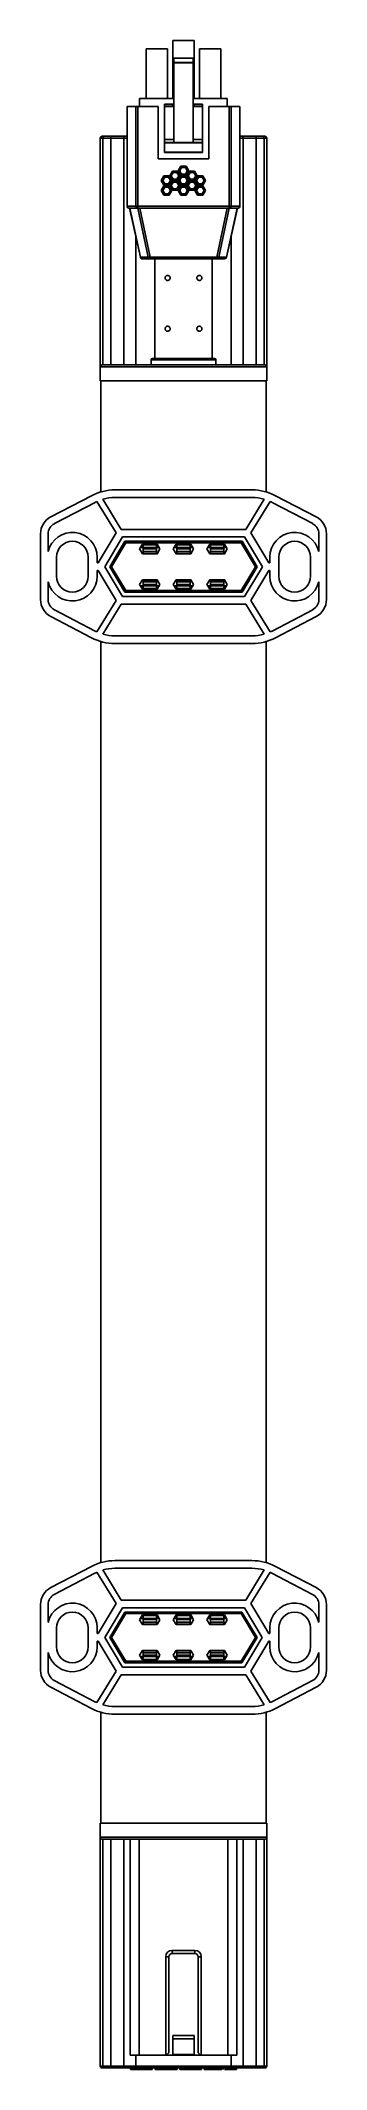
# Paper-space layout '_Bottom' of a CAD drawing. Header units: millimetres. Extents: x -23 to 23, y -152 to 167.
import ezdxf

# ---------------------------------------------------------------- set-up
doc = ezdxf.new("R2010")
doc.units = ezdxf.units.MM

psp = doc.layouts.new('_Bottom')

# ---------------------------------------------------------------- linework, layer by layer
at = {"color": 7, "linetype": 'Continuous', "lineweight": 25}
for p, q in [((-1.7, 167.05), (1.7, 167.05)), ((-1.7, 157.95), (-1.7, 167.05)), ((1.7, 167.05), (1.7, 157.95)), ((-5.9, 157.95), (-5.9, 165.75)), ((-5.9, 165.75), (-2.5, 165.75)), ((-2.5, 165.75), (-2.5, 157.95)), ((-1.5, 164.3), (-1.5, 151)), ((1.5, 164.3), (-1.5, 164.3)), ((-1.5, 163.6), (1.5, 163.6)), ((-1.5, 163.55), (1.5, 163.55)), ((1.5, 164.3), (1.5, 151)), ((2.5, 165.75), (2.5, 157.95)), ((2.5, 165.75), (5.9, 165.75)), ((5.9, 165.75), (5.9, 157.95)), ((-4, 156.7), (-8.89, 156.7)), ((-8.89, 156.7), (-8.89, 141)), ((-8.88, 141), (-8.88, 156.7)), ((-7.49, 156.7), (-7.49, 141)), ((-7.2, 140.7), (-7.2, 156.7)), ((-6.9, 157.95), (-1.5, 157.95)), ((-6.9, 157.95), (-6.9, 156.7)), ((-4, 148.45), (-4, 156.7)), ((-3, 157.05), (-3, 149.45)), ((-1.7, 157.05), (-3, 157.05)), ((-1.5, 156.75), (-3, 156.75)), ((-1.5, 156.7), (-3, 156.7)), ((-1.7, 157.05), (-1.7, 156.75)), ((1.5, 157.95), (6.9, 157.95)), ((3, 156.75), (1.5, 156.75)), ((3, 156.7), (1.5, 156.7)), ((3, 157.05), (1.7, 157.05)), ((1.7, 156.75), (1.7, 157.05)), ((3, 157.05), (3, 149.45)), ((4, 156.7), (4, 148.45)), ((7.2, 156.7), (4, 156.7)), ((6.9, 156.7), (6.9, 157.95)), ((7.2, 156.7), (7.2, 140.7)), ((7.49, 141), (7.49, 156.7)), ((7.49, 156.7), (8.88, 156.7)), ((8.88, 156.7), (8.88, 141)), ((8.89, 141), (8.89, 156.7)), ((-13.1, 113.5), (-13.1, 151.7)), ((-8.89, 151.7), (-13.1, 151.7)), ((-8.89, 152), (-12.8, 152)), ((-12.69, 151.7), (-12.69, 116)), ((-11.46, 151.7), (-11.46, 116)), ((-9.37, 151.7), (-9.37, 116)), ((-1.5, 151.5), (-3, 151.5)), ((-3, 151), (3, 151)), ((-3, 150.95), (3, 150.95)), ((3, 151.5), (1.5, 151.5)), ((12.8, 152), (8.89, 152)), ((13.1, 151.7), (8.89, 151.7)), ((9.37, 151.7), (9.37, 116)), ((11.46, 116), (11.46, 151.7)), ((12.69, 151.7), (12.69, 116)), ((13.1, 151.7), (13.1, 113.5)), ((-4, 148.45), (4, 148.45)), ((-3, 149.5), (3, 149.5)), ((-3, 149.45), (3, 149.45)), ((-0.84, 146.55), (-0.42, 147.28)), ((-0.3, 147.07), (-0.6, 146.55)), ((-0.42, 147.28), (-0.3, 147.07)), ((-0.42, 147.28), (0.42, 147.28)), ((0.3, 147.07), (-0.3, 147.07)), ((0.42, 147.28), (0.3, 147.07)), ((0.6, 146.55), (0.3, 147.07)), ((0.42, 147.28), (0.84, 146.55)), ((-3.49, 145.01), (-3.07, 145.74)), ((-3.07, 144.28), (-3.49, 145.01)), ((-3.49, 145.01), (-3.25, 145.01)), ((-3.49, 143.47), (-3.07, 144.2)), ((-2.95, 145.53), (-3.25, 145.01)), ((-3.25, 145.01), (-2.95, 144.49)), ((-2.95, 143.99), (-3.25, 143.47)), ((-3.07, 145.74), (-2.95, 145.53)), ((-3.07, 145.74), (-2.23, 145.74)), ((-3.07, 144.28), (-2.95, 144.49)), ((-2.23, 144.28), (-3.07, 144.28)), ((-3.07, 144.2), (-2.95, 143.99)), ((-3.07, 144.2), (-2.23, 144.2)), ((-2.35, 145.53), (-2.95, 145.53)), ((-2.95, 144.49), (-2.35, 144.49)), ((-2.35, 143.99), (-2.95, 143.99)), ((-2.23, 145.74), (-2.35, 145.53)), ((-2.05, 145.01), (-2.35, 145.53)), ((-2.35, 144.49), (-2.05, 145.01)), ((-2.23, 144.28), (-2.35, 144.49)), ((-2.23, 144.2), (-2.35, 143.99)), ((-2.05, 143.47), (-2.35, 143.99)), ((-2.23, 145.74), (-1.81, 145.01)), ((-1.81, 145.01), (-2.23, 144.28)), ((-2.23, 144.2), (-1.81, 143.47)), ((-2.17, 145.78), (-1.75, 146.51)), ((-1.75, 145.05), (-2.17, 145.78)), ((-2.17, 145.78), (-1.93, 145.78)), ((-2.17, 144.24), (-1.75, 144.97)), ((-1.75, 143.51), (-2.17, 144.24)), ((-2.17, 144.24), (-1.93, 144.24)), ((-2.05, 145.01), (-1.81, 145.01)), ((-1.63, 146.3), (-1.93, 145.78)), ((-1.93, 145.78), (-1.63, 145.26)), ((-1.63, 144.76), (-1.93, 144.24)), ((-1.93, 144.24), (-1.63, 143.72)), ((-1.75, 146.51), (-1.63, 146.3)), ((-1.75, 146.51), (-0.91, 146.51)), ((-1.75, 145.05), (-1.63, 145.26)), ((-0.91, 145.05), (-1.75, 145.05)), ((-1.75, 144.97), (-1.63, 144.76)), ((-1.75, 144.97), (-0.91, 144.97)), ((-1.75, 143.51), (-1.63, 143.72)), ((-1.03, 146.3), (-1.63, 146.3)), ((-1.63, 145.26), (-1.03, 145.26)), ((-1.03, 144.76), (-1.63, 144.76)), ((-1.63, 143.72), (-1.03, 143.72)), ((-0.91, 146.51), (-1.03, 146.3)), ((-0.73, 145.78), (-1.03, 146.3)), ((-1.03, 145.26), (-0.73, 145.78)), ((-0.91, 145.05), (-1.03, 145.26)), ((-0.91, 144.97), (-1.03, 144.76)), ((-0.73, 144.24), (-1.03, 144.76)), ((-1.03, 143.72), (-0.73, 144.24)), ((-0.91, 143.51), (-1.03, 143.72)), ((-0.91, 146.51), (-0.49, 145.78)), ((-0.49, 145.78), (-0.91, 145.05)), ((-0.91, 144.97), (-0.49, 144.24)), ((-0.49, 144.24), (-0.91, 143.51)), ((-0.42, 145.82), (-0.84, 146.55)), ((-0.84, 146.55), (-0.6, 146.55)), ((-0.84, 145.01), (-0.42, 145.74)), ((-0.42, 144.28), (-0.84, 145.01)), ((-0.84, 145.01), (-0.6, 145.01)), ((-0.84, 143.47), (-0.42, 144.2)), ((-0.73, 145.78), (-0.49, 145.78)), ((-0.73, 144.24), (-0.49, 144.24)), ((-0.6, 146.55), (-0.3, 146.03)), ((-0.3, 145.53), (-0.6, 145.01)), ((-0.6, 145.01), (-0.3, 144.49)), ((-0.3, 143.99), (-0.6, 143.47)), ((-0.42, 145.82), (-0.3, 146.03)), ((0.42, 145.82), (-0.42, 145.82)), ((-0.42, 145.74), (-0.3, 145.53)), ((-0.42, 145.74), (0.42, 145.74)), ((-0.42, 144.28), (-0.3, 144.49)), ((0.42, 144.28), (-0.42, 144.28)), ((-0.42, 144.2), (-0.3, 143.99)), ((-0.42, 144.2), (0.42, 144.2)), ((-0.3, 146.03), (0.3, 146.03)), ((0.3, 145.53), (-0.3, 145.53)), ((-0.3, 144.49), (0.3, 144.49)), ((0.3, 143.99), (-0.3, 143.99)), ((0.3, 146.03), (0.6, 146.55)), ((0.42, 145.82), (0.3, 146.03)), ((0.42, 145.74), (0.3, 145.53)), ((0.6, 145.01), (0.3, 145.53)), ((0.3, 144.49), (0.6, 145.01)), ((0.42, 144.28), (0.3, 144.49)), ((0.42, 144.2), (0.3, 143.99)), ((0.6, 143.47), (0.3, 143.99)), ((0.84, 146.55), (0.42, 145.82)), ((0.42, 145.74), (0.84, 145.01)), ((0.84, 145.01), (0.42, 144.28)), ((0.42, 144.2), (0.84, 143.47)), ((0.49, 145.78), (0.91, 146.51)), ((0.91, 145.05), (0.49, 145.78)), ((0.49, 145.78), (0.73, 145.78)), ((0.49, 144.24), (0.91, 144.97)), ((0.91, 143.51), (0.49, 144.24)), ((0.49, 144.24), (0.73, 144.24)), ((0.6, 146.55), (0.84, 146.55)), ((0.6, 145.01), (0.84, 145.01)), ((1.03, 146.3), (0.73, 145.78)), ((0.73, 145.78), (1.03, 145.26)), ((1.03, 144.76), (0.73, 144.24)), ((0.73, 144.24), (1.03, 143.72)), ((0.91, 146.51), (1.03, 146.3)), ((0.91, 146.51), (1.75, 146.51)), ((0.91, 145.05), (1.03, 145.26)), ((1.75, 145.05), (0.91, 145.05)), ((0.91, 144.97), (1.03, 144.76)), ((0.91, 144.97), (1.75, 144.97)), ((0.91, 143.51), (1.03, 143.72)), ((1.63, 146.3), (1.03, 146.3)), ((1.03, 145.26), (1.63, 145.26)), ((1.63, 144.76), (1.03, 144.76)), ((1.03, 143.72), (1.63, 143.72)), ((1.75, 146.51), (1.63, 146.3)), ((1.93, 145.78), (1.63, 146.3)), ((1.63, 145.26), (1.93, 145.78)), ((1.75, 145.05), (1.63, 145.26)), ((1.75, 144.97), (1.63, 144.76)), ((1.93, 144.24), (1.63, 144.76)), ((1.63, 143.72), (1.93, 144.24)), ((1.75, 143.51), (1.63, 143.72)), ((1.75, 146.51), (2.17, 145.78)), ((2.17, 145.78), (1.75, 145.05)), ((1.75, 144.97), (2.17, 144.24)), ((2.17, 144.24), (1.75, 143.51)), ((1.81, 145.01), (2.23, 145.74)), ((2.23, 144.28), (1.81, 145.01)), ((1.81, 145.01), (2.05, 145.01)), ((1.81, 143.47), (2.23, 144.2)), ((1.93, 145.78), (2.17, 145.78)), ((1.93, 144.24), (2.17, 144.24)), ((2.35, 145.53), (2.05, 145.01)), ((2.05, 145.01), (2.35, 144.49)), ((2.35, 143.99), (2.05, 143.47)), ((2.23, 145.74), (2.35, 145.53)), ((2.23, 145.74), (3.07, 145.74)), ((2.23, 144.28), (2.35, 144.49)), ((3.07, 144.28), (2.23, 144.28)), ((2.23, 144.2), (2.35, 143.99)), ((2.23, 144.2), (3.07, 144.2)), ((2.95, 145.53), (2.35, 145.53)), ((2.35, 144.49), (2.95, 144.49)), ((2.95, 143.99), (2.35, 143.99)), ((3.07, 145.74), (2.95, 145.53)), ((3.25, 145.01), (2.95, 145.53)), ((2.95, 144.49), (3.25, 145.01)), ((3.07, 144.28), (2.95, 144.49)), ((3.07, 144.2), (2.95, 143.99)), ((3.25, 143.47), (2.95, 143.99)), ((3.07, 145.74), (3.49, 145.01)), ((3.49, 145.01), (3.07, 144.28)), ((3.07, 144.2), (3.49, 143.47)), ((3.25, 145.01), (3.49, 145.01)), ((8.89, 141), (-8.89, 141)), ((-8.59, 140.7), (8.59, 140.7)), ((-6.77, 132.94), (-8.48, 140.7)), ((-8.47, 140.7), (-6.76, 132.94)), ((-5.54, 132.94), (-7.18, 140.7)), ((-6.88, 140.7), (-5.26, 132.99)), ((-3.07, 142.74), (-3.49, 143.47)), ((-3.49, 143.47), (-3.25, 143.47)), ((-3.25, 143.47), (-2.95, 142.95)), ((-3.07, 142.74), (-2.95, 142.95)), ((-2.23, 142.74), (-3.07, 142.74)), ((-2.95, 142.95), (-2.35, 142.95)), ((-2.35, 142.95), (-2.05, 143.47)), ((-2.23, 142.74), (-2.35, 142.95)), ((-1.81, 143.47), (-2.23, 142.74)), ((-2.05, 143.47), (-1.81, 143.47)), ((-0.91, 143.51), (-1.75, 143.51)), ((-0.42, 142.74), (-0.84, 143.47)), ((-0.84, 143.47), (-0.6, 143.47)), ((-0.6, 143.47), (-0.3, 142.95)), ((-0.42, 142.74), (-0.3, 142.95)), ((0.42, 142.74), (-0.42, 142.74)), ((-0.3, 142.95), (0.3, 142.95)), ((0.3, 142.95), (0.6, 143.47)), ((0.42, 142.74), (0.3, 142.95)), ((0.84, 143.47), (0.42, 142.74)), ((0.6, 143.47), (0.84, 143.47)), ((1.75, 143.51), (0.91, 143.51)), ((2.23, 142.74), (1.81, 143.47)), ((1.81, 143.47), (2.05, 143.47)), ((2.05, 143.47), (2.35, 142.95)), ((2.23, 142.74), (2.35, 142.95)), ((3.07, 142.74), (2.23, 142.74)), ((2.35, 142.95), (2.95, 142.95)), ((2.95, 142.95), (3.25, 143.47)), ((3.07, 142.74), (2.95, 142.95)), ((3.49, 143.47), (3.07, 142.74)), ((3.25, 143.47), (3.49, 143.47)), ((5.26, 132.99), (6.88, 140.7)), ((7.18, 140.7), (5.54, 132.94)), ((6.76, 132.94), (8.47, 140.7)), ((6.77, 132.94), (8.48, 140.7)), ((-6.76, 132.94), (-6.77, 132.94)), ((-5.54, 132.94), (-6.76, 132.94)), ((-6.47, 132.7), (6.47, 132.7)), ((5.26, 132.99), (-5.26, 132.99)), ((-5.26, 132.7), (-5.26, 132.99)), ((-4.5, 117), (-4.5, 132.7)), ((4.5, 117), (4.5, 132.7)), ((5.26, 132.99), (5.26, 132.7)), ((6.76, 132.94), (5.54, 132.94)), ((-13.1, 115.7), (13.1, 115.7)), ((-12.8, 116), (12.8, 116)), ((-5.1, 116), (-5.1, 116.8)), ((-5.1, 116.8), (5.1, 116.8)), ((-4.9, 117), (4.9, 117)), ((5.1, 116), (5.1, 116.8)), ((-13.1, 113.5), (13.1, 113.5)), ((-13, 113.5), (-13, 96.03)), ((13, 113.5), (13, 96.03)), ((10.79, 96.34), (-10.78, 96.34)), ((-14.49, 95.43), (-20.88, 92.09)), ((-20.33, 91.03), (-13.93, 94.37)), ((-10.61, 89.57), (-13.65, 94.51)), ((-12.7, 94.87), (-9.79, 90.13)), ((-10.78, 95.14), (10.79, 95.14)), ((9.8, 90.13), (12.71, 94.87)), ((13.66, 94.51), (10.62, 89.57)), ((20.34, 91.03), (13.94, 94.37)), ((20.89, 92.09), (14.5, 95.43)), ((-22.5, 79.07), (-22.5, 89.43)), ((-21.3, 89.43), (-21.3, 86.63)), ((-13.44, 84.85), (-10.61, 89.57)), ((-9.79, 90.13), (9.8, 90.13)), ((10.62, 89.57), (13.45, 84.85)), ((21.3, 86.63), (21.3, 89.43)), ((22.5, 89.43), (22.5, 79.07)), ((-9.59, 88.93), (-12.41, 84.25)), ((-9.21, 88.25), (-11.61, 84.25)), ((-11.32, 84.25), (-9.07, 88)), ((9.6, 88.93), (-9.59, 88.93)), ((-9.07, 88), (-9.21, 88.25)), ((-9.21, 88.25), (9.22, 88.25)), ((-9.07, 88), (9.08, 88)), ((-6.45, 87.79), (-6.9, 87.04)), ((-6.9, 87.04), (-6.45, 86.29)), ((-6.7, 87.29), (-6.35, 87.29)), ((-6.7, 87.25), (-6.35, 87.25)), ((-6.48, 86.35), (-4.11, 86.35)), ((-6.45, 87.79), (-4.15, 87.79)), ((-4.15, 86.29), (-6.45, 86.29)), ((-6.35, 86.35), (-6.35, 87.75)), ((-6.35, 87.75), (-4.25, 87.75)), ((-6.35, 87.7), (-4.25, 87.7)), ((-6.35, 87), (-6.2, 87.25)), ((-6.35, 86.65), (-4.25, 86.65)), ((-4.28, 87.05), (-6.32, 87.05)), ((-4.4, 87.25), (-6.2, 87.25)), ((-4.4, 87.25), (-4.25, 87)), ((-4.25, 87.75), (-4.25, 86.35)), ((-4.25, 87.29), (-3.85, 87.29)), ((-4.25, 87.25), (-3.82, 87.25)), ((-3.7, 87.04), (-4.15, 87.79)), ((-4.15, 86.29), (-3.7, 87.04)), ((-4.09, 87.25), (-4.09, 87.29)), ((-1.15, 87.79), (-1.6, 87.04)), ((-1.6, 87.04), (-1.15, 86.29)), ((-1.47, 87.25), (-1.05, 87.25)), ((-1.45, 87.29), (-1.05, 87.29)), ((-1.18, 86.35), (1.19, 86.35)), ((-1.15, 87.79), (1.15, 87.79)), ((1.15, 86.29), (-1.15, 86.29)), ((-1.05, 86.35), (-1.05, 87.75)), ((-1.05, 87.75), (1.05, 87.75)), ((-1.05, 87.7), (1.05, 87.7)), ((-1.05, 87), (-0.9, 87.25)), ((-1.05, 86.65), (1.05, 86.65)), ((1.02, 87.05), (-1.02, 87.05)), ((0.9, 87.25), (-0.9, 87.25)), ((0.9, 87.25), (1.05, 87)), ((1.05, 87.75), (1.05, 86.35)), ((1.05, 87.29), (1.45, 87.29)), ((1.05, 87.25), (1.48, 87.25)), ((1.6, 87.04), (1.15, 87.79)), ((1.15, 86.29), (1.6, 87.04)), ((4.15, 87.79), (3.7, 87.04)), ((3.7, 87.04), (4.15, 86.29)), ((3.83, 87.25), (4.25, 87.25)), ((3.85, 87.29), (4.25, 87.29)), ((4.12, 86.35), (6.49, 86.35)), ((4.15, 87.79), (6.45, 87.79)), ((6.45, 86.29), (4.15, 86.29)), ((4.25, 86.35), (4.25, 87.75)), ((4.25, 87.75), (6.35, 87.75)), ((4.25, 87.7), (6.35, 87.7)), ((4.25, 87), (4.4, 87.25)), ((4.25, 86.65), (6.35, 86.65)), ((6.32, 87.05), (4.28, 87.05)), ((6.2, 87.25), (4.4, 87.25)), ((6.2, 87.25), (6.35, 87)), ((6.35, 87.75), (6.35, 86.35)), ((6.35, 87.29), (6.7, 87.29)), ((6.7, 87.25), (6.35, 87.25)), ((6.9, 87.04), (6.45, 87.79)), ((6.45, 86.29), (6.9, 87.04)), ((9.08, 88), (9.22, 88.25)), ((9.08, 88), (11.33, 84.25)), ((11.62, 84.25), (9.22, 88.25)), ((12.42, 84.25), (9.6, 88.93)), ((-20, 85.75), (-20, 82.75)), ((-15, 82.75), (-15, 85.75)), ((-13.6, 84.85), (-13.6, 85.75)), ((-13.6, 84.85), (-13.44, 84.85)), ((-13.44, 83.65), (-13.6, 83.65)), ((-13.6, 82.75), (-13.6, 83.65)), ((-10.61, 78.93), (-13.44, 83.65)), ((-12.41, 84.25), (-9.59, 79.56)), ((-11.61, 84.25), (-9.21, 80.25)), ((-11.32, 84.25), (-11.61, 84.25)), ((-9.07, 80.5), (-11.32, 84.25)), ((11.33, 84.25), (9.08, 80.5)), ((9.22, 80.25), (11.62, 84.25)), ((9.6, 79.56), (12.42, 84.25)), ((13.45, 83.65), (10.62, 78.93)), ((11.33, 84.25), (11.62, 84.25)), ((13.45, 84.85), (13.6, 84.85)), ((13.6, 83.65), (13.45, 83.65)), ((13.6, 85.75), (13.6, 84.85)), ((13.6, 83.65), (13.6, 82.75)), ((15, 85.75), (15, 82.75)), ((20, 82.75), (20, 85.75)), ((-21.3, 81.87), (-21.3, 79.07)), ((-9.07, 80.5), (-9.21, 80.25)), ((9.22, 80.25), (-9.21, 80.25)), ((9.08, 80.5), (-9.07, 80.5)), ((-6.45, 82.21), (-6.9, 81.46)), ((-6.9, 81.46), (-6.45, 80.71)), ((-6.7, 81.25), (-6.35, 81.25)), ((-6.35, 81.21), (-6.7, 81.21)), ((-4.11, 82.15), (-6.48, 82.15)), ((-6.45, 82.21), (-4.15, 82.21)), ((-4.15, 80.71), (-6.45, 80.71)), ((-6.35, 80.75), (-6.35, 82.15)), ((-4.25, 81.85), (-6.35, 81.85)), ((-6.2, 81.25), (-6.35, 81.5)), ((-4.25, 80.8), (-6.35, 80.8)), ((-4.25, 80.75), (-6.35, 80.75)), ((-6.32, 81.45), (-4.28, 81.45)), ((-6.2, 81.25), (-4.4, 81.25)), ((-4.25, 81.5), (-4.4, 81.25)), ((-4.25, 82.15), (-4.25, 80.75)), ((-3.82, 81.25), (-4.25, 81.25)), ((-3.85, 81.21), (-4.25, 81.21)), ((-3.7, 81.46), (-4.15, 82.21)), ((-4.15, 80.71), (-3.7, 81.46)), ((-4.09, 81.21), (-4.09, 81.25)), ((-1.15, 82.21), (-1.6, 81.46)), ((-1.6, 81.46), (-1.15, 80.71)), ((-1.05, 81.25), (-1.47, 81.25)), ((-1.05, 81.21), (-1.45, 81.21)), ((1.19, 82.15), (-1.18, 82.15)), ((-1.15, 82.21), (1.15, 82.21)), ((1.15, 80.71), (-1.15, 80.71)), ((-1.05, 80.75), (-1.05, 82.15)), ((1.05, 81.85), (-1.05, 81.85)), ((-0.9, 81.25), (-1.05, 81.5)), ((1.05, 80.8), (-1.05, 80.8)), ((1.05, 80.75), (-1.05, 80.75)), ((-1.02, 81.45), (1.02, 81.45)), ((-0.9, 81.25), (0.9, 81.25)), ((1.05, 81.5), (0.9, 81.25)), ((1.05, 82.15), (1.05, 80.75)), ((1.48, 81.25), (1.05, 81.25)), ((1.45, 81.21), (1.05, 81.21)), ((1.6, 81.46), (1.15, 82.21)), ((1.15, 80.71), (1.6, 81.46)), ((4.15, 82.21), (3.7, 81.46)), ((3.7, 81.46), (4.15, 80.71)), ((4.25, 81.25), (3.83, 81.25)), ((4.25, 81.21), (3.85, 81.21)), ((6.49, 82.15), (4.12, 82.15)), ((4.15, 82.21), (6.45, 82.21)), ((6.45, 80.71), (4.15, 80.71)), ((4.25, 82.15), (4.25, 80.75)), ((6.35, 81.85), (4.25, 81.85)), ((4.25, 81.45), (6.32, 81.45)), ((4.37, 81.25), (4.25, 81.45)), ((6.35, 80.8), (4.25, 80.8)), ((6.35, 80.75), (4.25, 80.75)), ((4.37, 81.25), (6.2, 81.25)), ((6.35, 81.5), (6.2, 81.25)), ((6.35, 82.15), (6.35, 80.75)), ((6.7, 81.25), (6.35, 81.25)), ((6.7, 81.21), (6.35, 81.21)), ((6.9, 81.46), (6.45, 82.21)), ((6.45, 80.71), (6.9, 81.46)), ((9.08, 80.5), (9.22, 80.25)), ((21.3, 79.07), (21.3, 81.87)), ((-20.33, 77.47), (-13.93, 74.13)), ((-13.65, 73.99), (-10.61, 78.93)), ((-9.79, 78.36), (-12.7, 73.63)), ((9.8, 78.36), (-9.79, 78.36)), ((-9.59, 79.56), (9.6, 79.56)), ((12.71, 73.63), (9.8, 78.36)), ((10.62, 78.93), (13.66, 73.99)), ((20.34, 77.47), (13.94, 74.13)), ((-20.88, 76.41), (-14.49, 73.06)), ((14.5, 73.06), (20.89, 76.41)), ((-13, 72.47), (-13, -72.47)), ((-10.78, 73.36), (10.79, 73.36)), ((-10.78, 72.16), (10.79, 72.16)), ((13, 72.47), (13, -72.47)), ((-14.49, -73.07), (-20.89, -76.41)), ((10.78, -72.16), (-10.79, -72.16)), ((-10.79, -73.36), (10.78, -73.36)), ((20.89, -76.41), (14.49, -73.07)), ((-20.34, -77.47), (-13.94, -74.13)), ((-10.62, -78.93), (-13.66, -73.99)), ((-12.7, -73.63), (-9.8, -78.37)), ((9.79, -78.37), (12.7, -73.63)), ((13.65, -73.99), (10.62, -78.93)), ((20.33, -77.47), (13.93, -74.13)), ((-22.5, -89.43), (-22.5, -79.07)), ((-21.3, -79.07), (-21.3, -81.87)), ((-13.45, -83.65), (-10.62, -78.93)), ((-9.6, -79.57), (-12.41, -84.25)), ((-9.8, -78.37), (9.79, -78.37)), ((9.6, -79.57), (-9.6, -79.57)), ((12.41, -84.25), (9.6, -79.57)), ((10.62, -78.93), (13.45, -83.65)), ((21.3, -81.87), (21.3, -79.07)), ((22.5, -79.07), (22.5, -89.43)), ((-20, -82.75), (-20, -85.75)), ((-15, -85.75), (-15, -82.75)), ((-13.6, -83.65), (-13.6, -82.75)), ((-9.22, -80.25), (-11.62, -84.25)), ((-11.33, -84.25), (-9.08, -80.5)), ((-9.08, -80.5), (-9.22, -80.25)), ((-9.22, -80.25), (9.21, -80.25)), ((-9.08, -80.5), (9.07, -80.5)), ((-6.45, -80.71), (-6.9, -81.46)), ((-6.9, -81.46), (-6.45, -82.21)), ((-6.7, -81.21), (-6.35, -81.21)), ((-6.7, -81.25), (-6.35, -81.25)), ((-6.49, -82.15), (-4.12, -82.15)), ((-6.45, -80.71), (-4.15, -80.71)), ((-4.15, -82.21), (-6.45, -82.21)), ((-6.35, -82.15), (-6.35, -80.75)), ((-6.35, -80.75), (-4.25, -80.75)), ((-6.35, -80.8), (-4.25, -80.8)), ((-6.35, -81.5), (-6.2, -81.25)), ((-6.35, -81.85), (-4.25, -81.85)), ((-4.28, -81.45), (-6.32, -81.45)), ((-4.4, -81.25), (-6.2, -81.25)), ((-4.4, -81.25), (-4.25, -81.5)), ((-4.25, -80.75), (-4.25, -82.15)), ((-4.25, -81.21), (-3.85, -81.21)), ((-4.25, -81.25), (-3.83, -81.25)), ((-3.7, -81.46), (-4.15, -80.71)), ((-4.15, -82.21), (-3.7, -81.46)), ((-4.09, -81.25), (-4.09, -81.21)), ((-1.15, -80.71), (-1.6, -81.46)), ((-1.6, -81.46), (-1.15, -82.21)), ((-1.48, -81.25), (-1.05, -81.25)), ((-1.45, -81.21), (-1.05, -81.21)), ((-1.19, -82.15), (1.18, -82.15)), ((-1.15, -80.71), (1.15, -80.71)), ((1.15, -82.21), (-1.15, -82.21)), ((-1.05, -82.15), (-1.05, -80.75)), ((-1.05, -80.75), (1.05, -80.75)), ((-1.05, -80.8), (1.05, -80.8)), ((-1.05, -81.5), (-0.9, -81.25)), ((-1.05, -81.85), (1.05, -81.85)), ((1.02, -81.45), (-1.02, -81.45)), ((0.9, -81.25), (-0.9, -81.25)), ((0.9, -81.25), (1.05, -81.5)), ((1.05, -80.75), (1.05, -82.15)), ((1.05, -81.21), (1.45, -81.21)), ((1.05, -81.25), (1.47, -81.25)), ((1.6, -81.46), (1.15, -80.71)), ((1.15, -82.21), (1.6, -81.46)), ((4.15, -80.71), (3.7, -81.46)), ((3.7, -81.46), (4.15, -82.21)), ((3.82, -81.25), (4.25, -81.25)), ((3.85, -81.21), (4.25, -81.21)), ((4.11, -82.15), (6.48, -82.15)), ((4.15, -80.71), (6.45, -80.71)), ((6.45, -82.21), (4.15, -82.21)), ((4.25, -82.15), (4.25, -80.75)), ((4.25, -80.75), (6.35, -80.75)), ((4.25, -80.8), (6.35, -80.8)), ((4.25, -81.5), (4.4, -81.25)), ((4.25, -81.85), (6.35, -81.85)), ((6.32, -81.45), (4.28, -81.45)), ((6.2, -81.25), (4.4, -81.25)), ((6.2, -81.25), (6.35, -81.5)), ((6.35, -80.75), (6.35, -82.15)), ((6.35, -81.21), (6.7, -81.21)), ((6.7, -81.25), (6.35, -81.25)), ((6.9, -81.46), (6.45, -80.71)), ((6.45, -82.21), (6.9, -81.46)), ((9.07, -80.5), (9.21, -80.25)), ((9.07, -80.5), (11.32, -84.25)), ((11.61, -84.25), (9.21, -80.25)), ((13.6, -82.75), (13.6, -83.65)), ((15, -82.75), (15, -85.75)), ((20, -85.75), (20, -82.75)), ((-13.6, -83.65), (-13.45, -83.65)), ((-13.45, -84.85), (-13.6, -84.85)), ((-13.6, -85.75), (-13.6, -84.85)), ((-10.62, -89.57), (-13.45, -84.85)), ((-12.41, -84.25), (-9.6, -88.93)), ((-11.62, -84.25), (-9.22, -88.25)), ((-11.33, -84.25), (-11.62, -84.25)), ((-9.08, -88), (-11.33, -84.25)), ((11.32, -84.25), (9.07, -88)), ((9.21, -88.25), (11.61, -84.25)), ((9.6, -88.93), (12.41, -84.25)), ((13.45, -84.85), (10.62, -89.57)), ((11.32, -84.25), (11.61, -84.25)), ((13.45, -83.65), (13.6, -83.65)), ((13.6, -84.85), (13.45, -84.85)), ((13.6, -84.85), (13.6, -85.75)), ((-21.3, -86.63), (-21.3, -89.43)), ((-9.6, -88.93), (9.6, -88.93)), ((-9.08, -88), (-9.22, -88.25)), ((9.21, -88.25), (-9.22, -88.25)), ((9.07, -88), (-9.08, -88)), ((-6.45, -86.29), (-6.9, -87.04)), ((-6.9, -87.04), (-6.45, -87.79)), ((-6.7, -87.25), (-6.35, -87.25)), ((-6.35, -87.29), (-6.7, -87.29)), ((-4.12, -86.35), (-6.49, -86.35)), ((-6.45, -86.29), (-4.15, -86.29)), ((-4.15, -87.79), (-6.45, -87.79)), ((-6.35, -87.75), (-6.35, -86.35)), ((-4.25, -86.65), (-6.35, -86.65)), ((-6.2, -87.25), (-6.35, -87)), ((-4.25, -87.7), (-6.35, -87.7)), ((-4.25, -87.75), (-6.35, -87.75)), ((-6.32, -87.05), (-4.28, -87.05)), ((-6.2, -87.25), (-4.4, -87.25)), ((-4.25, -87), (-4.4, -87.25)), ((-4.25, -86.35), (-4.25, -87.75)), ((-3.83, -87.25), (-4.25, -87.25)), ((-3.85, -87.29), (-4.25, -87.29)), ((-3.7, -87.04), (-4.15, -86.29)), ((-4.15, -87.79), (-3.7, -87.04)), ((-4.09, -87.29), (-4.09, -87.25)), ((-1.15, -86.29), (-1.6, -87.04)), ((-1.6, -87.04), (-1.15, -87.79)), ((-1.05, -87.25), (-1.48, -87.25)), ((-1.05, -87.29), (-1.45, -87.29)), ((1.18, -86.35), (-1.19, -86.35)), ((-1.15, -86.29), (1.15, -86.29)), ((1.15, -87.79), (-1.15, -87.79)), ((-1.05, -87.75), (-1.05, -86.35)), ((1.05, -86.65), (-1.05, -86.65)), ((-0.9, -87.25), (-1.05, -87)), ((1.05, -87.7), (-1.05, -87.7)), ((1.05, -87.75), (-1.05, -87.75)), ((-1.02, -87.05), (1.02, -87.05)), ((-0.9, -87.25), (0.9, -87.25)), ((1.05, -87), (0.9, -87.25)), ((1.05, -86.35), (1.05, -87.75)), ((1.47, -87.25), (1.05, -87.25)), ((1.45, -87.29), (1.05, -87.29)), ((1.6, -87.04), (1.15, -86.29)), ((1.15, -87.79), (1.6, -87.04)), ((4.15, -86.29), (3.7, -87.04)), ((3.7, -87.04), (4.15, -87.79)), ((4.25, -87.25), (3.82, -87.25)), ((4.25, -87.29), (3.85, -87.29)), ((6.48, -86.35), (4.11, -86.35)), ((4.15, -86.29), (6.45, -86.29)), ((6.45, -87.79), (4.15, -87.79)), ((4.25, -86.35), (4.25, -87.75)), ((6.35, -86.65), (4.25, -86.65)), ((4.37, -87.25), (4.25, -87.05)), ((4.25, -87.05), (6.32, -87.05)), ((6.35, -87.7), (4.25, -87.7)), ((6.35, -87.75), (4.25, -87.75)), ((4.37, -87.25), (6.2, -87.25)), ((6.35, -87), (6.2, -87.25)), ((6.35, -86.35), (6.35, -87.75)), ((6.7, -87.25), (6.35, -87.25)), ((6.7, -87.29), (6.35, -87.29)), ((6.9, -87.04), (6.45, -86.29)), ((6.45, -87.79), (6.9, -87.04)), ((9.07, -88), (9.21, -88.25)), ((21.3, -89.43), (21.3, -86.63)), ((-20.89, -92.09), (-14.49, -95.43)), ((-20.34, -91.03), (-13.94, -94.37)), ((-13.66, -94.51), (-10.62, -89.57)), ((-9.8, -90.13), (-12.7, -94.87)), ((9.79, -90.13), (-9.8, -90.13)), ((12.7, -94.87), (9.79, -90.13)), ((10.62, -89.57), (13.65, -94.51)), ((20.33, -91.03), (13.93, -94.37)), ((14.49, -95.43), (20.89, -92.09)), ((-10.79, -95.14), (10.78, -95.14)), ((-13, -96.03), (-13, -113.5)), ((-10.79, -96.34), (10.78, -96.34)), ((13, -96.03), (13, -113.5)), ((-13.1, -151.7), (-13.1, -113.5)), ((13.1, -113.5), (-13.1, -113.5)), ((13.1, -113.5), (13.1, -151.7)), ((13.1, -115.7), (-13.1, -115.7)), ((12.8, -116), (-12.8, -116)), ((-12.69, -151.7), (-12.69, -116)), ((-11.46, -151.7), (-11.46, -116)), ((-9.37, -151.7), (-9.37, -116)), ((-8.4, -150), (-8.4, -116)), ((-7, -150), (-7, -116)), ((7, -116), (7, -150)), ((8.4, -116), (8.4, -150)), ((9.37, -116), (9.37, -151.7)), ((11.46, -151.7), (11.46, -116)), ((12.69, -151.7), (12.69, -116)), ((-1.8, -133.5), (1.8, -133.5)), ((-1.8, -134), (-1.8, -133.5)), ((-1.8, -134), (1.8, -134)), ((1.8, -133.5), (1.8, -134)), ((-2.8, -134.5), (-2.8, -150)), ((-2.8, -134.5), (-2.3, -134.5)), ((-2.3, -134.5), (-2.3, -149.6)), ((2.3, -149.6), (2.3, -134.5)), ((2.3, -134.5), (2.8, -134.5)), ((2.8, -150), (2.8, -134.5)), ((8.4, -150), (-8.4, -150)), ((-7.52, -152), (-7.52, -150)), ((-1.7, -149.9), (-1.7, -146.9)), ((-1.7, -146.9), (1.7, -146.9)), ((1.7, -147.4), (-1.7, -147.4)), ((1.7, -149.9), (-1.7, -149.9)), ((1.7, -146.9), (1.7, -149.9)), ((7.52, -152), (7.52, -150)), ((13.1, -151.7), (-13.1, -151.7)), ((12.8, -152), (-12.8, -152)), ((-8.35, -152.23), (-8.35, -152)), ((-8.35, -152), (-8.35, -152.23)), ((-8.35, -152.01), (-4.91, -152.01)), ((-4.91, -152.23), (-8.35, -152.23)), ((-4.91, -152.23), (-8.35, -152.23)), ((-7.99, -152.23), (-7.99, -152)), ((-7.83, -152.23), (-7.83, -152)), ((-6.63, -152.23), (-6.63, -152.01)), ((-4.91, -152), (-4.91, -152.23)), ((-4.47, -152.23), (-4.47, -152)), ((-4.47, -152.01), (-1.02, -152.01)), ((-1.02, -152.23), (-4.47, -152.23)), ((-1.02, -152.23), (-4.47, -152.23)), ((-2.75, -152.23), (-2.75, -152.01)), ((-1.02, -152.23), (-1.02, -152)), ((-0.59, -152), (-0.59, -152.23)), ((-0.59, -152.01), (2.86, -152.01)), ((2.86, -152.23), (-0.59, -152.23)), ((2.86, -152.23), (-0.59, -152.23)), ((1.14, -152.23), (1.14, -152)), ((2.86, -152.23), (2.86, -152)), ((3.26, -152), (3.26, -152.23)), ((3.26, -152.23), (3.26, -152)), ((3.26, -152.01), (3.93, -152.01)), ((3.93, -152.23), (3.26, -152.23)), ((3.93, -152.23), (3.26, -152.23)), ((3.62, -152.23), (3.62, -152)), ((3.93, -152.23), (3.93, -152)), ((5.29, -152.23), (5.29, -152)), ((5.29, -152.01), (6.04, -152.01)), ((6.04, -152.23), (5.29, -152.23)), ((6.04, -152.23), (5.29, -152.23)), ((5.58, -152.23), (5.58, -152)), ((6.04, -152.23), (6.04, -152)), ((6.26, -152.23), (6.26, -152)), ((7.71, -152.23), (7.71, -152)), ((7.71, -152.01), (8.35, -152.01)), ((8.35, -152.23), (7.71, -152.23)), ((8.35, -152.23), (7.71, -152.23)), ((7.99, -152.23), (7.99, -152)), ((8.35, -152.23), (8.35, -152)), ((8.35, -152.23), (8.35, -152))]:
    psp.add_line(p, q, dxfattribs=at)
at = {"color": 8, "linetype": 'Continuous', "lineweight": 25}
for p, q in [((-7.52, 136.35), (-7.52, 116)), ((7.52, 136.35), (7.52, 116)), ((6.77, 132.94), (6.76, 132.94)), ((-3.84, 87.25), (-3.84, 87.28)), ((-3.84, 81.22), (-3.84, 81.25)), ((-3.84, -81.25), (-3.84, -81.23)), ((-3.84, -87.26), (-3.84, -87.25))]:
    psp.add_line(p, q, dxfattribs=at)
at = {"color": 7, "linetype": 'Continuous', "lineweight": 25, "flags": 128}
for points in [[(-9.37, 151.7), (-9.36, 151.76), (-9.36, 151.81), (-9.35, 151.87), (-9.34, 151.91), (-9.33, 151.95), (-9.31, 151.98), (-9.29, 151.99), (-9.27, 152)], [(9.37, 151.7), (9.36, 151.76), (9.36, 151.81), (9.35, 151.87), (9.34, 151.91), (9.33, 151.95), (9.31, 151.98), (9.29, 151.99), (9.27, 152)], [(-6.77, 87.25), (-6.76, 87.25), (-6.7, 87.25)], [(6.7, 87.25), (6.76, 87.25), (6.78, 87.25)], [(-6.7, 81.25), (-6.76, 81.25), (-6.77, 81.25)], [(6.78, 81.25), (6.76, 81.25), (6.7, 81.25)], [(-6.78, -81.25), (-6.76, -81.25), (-6.7, -81.25)], [(6.7, -81.25), (6.76, -81.25), (6.77, -81.25)], [(-6.7, -87.25), (-6.76, -87.25), (-6.78, -87.25)], [(6.77, -87.25), (6.76, -87.25), (6.7, -87.25)], [(-9.27, -152), (-9.29, -151.99), (-9.31, -151.98), (-9.33, -151.95), (-9.34, -151.91), (-9.35, -151.87), (-9.36, -151.81), (-9.36, -151.76), (-9.37, -151.7)], [(9.27, -152), (9.29, -151.99), (9.31, -151.98), (9.33, -151.95), (9.34, -151.91), (9.35, -151.87), (9.36, -151.81), (9.36, -151.76), (9.37, -151.7)]]:
    psp.add_lwpolyline(points, dxfattribs=at)
at = {"color": 7, "linetype": 'Continuous', "lineweight": 25}
for centre, radius, start, end in [((-12.8, 151.7), 0.3, 90, 180), ((-12.42, 151.74), 0.269, 100.5034, 187.5968), ((12.42, 151.74), 0.269, 352.4032, 79.4966), ((12.8, 151.7), 0.3, 0, 90), ((-8.58, 140.99), 0.295, 179.0242, 268.9898), ((-7.19, 140.99), 0.295, 179.0242, 268.9898), ((7.19, 140.99), 0.295, 271.0102, 0.9758), ((8.59, 141), 0.3, 270, 0), ((8.58, 140.99), 0.295, 271.0102, 0.9758), ((-6.47, 132.99), 0.292, 190.7909, 269.2596), ((-6.05, 136.48), 3.58, 278.0722, 282.6816), ((-5.26, 132.99), 0.292, 190.7909, 269.2596), ((6.05, 136.48), 3.58, 257.3184, 261.9278), ((5.26, 132.99), 0.292, 270.7404, 349.2091), ((6.47, 133), 0.3, 270, 347.5896), ((6.47, 132.99), 0.292, 270.7404, 349.2091), ((-12.8, 115.7), 0.3, 90, 180), ((-4.9, 116.8), 0.2, 90, 180), ((4.9, 116.8), 0.2, 360, 90), ((12.8, 115.7), 0.3, 360, 90), ((-10.78, 88.34), 8, 90, 117.5802), ((10.79, 88.34), 8, 62.4198, 90), ((-10.78, 88.34), 6.8, 114.9475, 117.5802), ((-10.78, 88.34), 6.8, 90, 106.3583), ((10.79, 88.34), 6.8, 73.6417, 90), ((10.79, 88.34), 6.8, 62.4198, 65.0525), ((-19.5, 89.43), 3, 117.5802, 180), ((-19.5, 89.43), 1.8, 117.5802, 180), ((-17.5, 85.75), 3.9, 0, 166.9972), ((17.5, 85.75), 3.9, 13.0028, 180), ((19.5, 89.43), 1.8, 360, 62.4198), ((19.5, 89.43), 3, 360, 62.4198), ((-17.5, 85.75), 2.5, 0, 180), ((-6.7, 86.45), 0.84, 90, 93.484), ((6.7, 86.45), 0.84, 86.516, 90), ((17.5, 85.75), 2.5, 360, 180), ((-17.5, 82.75), 3.9, 193.0028, 360), ((-17.5, 82.75), 2.5, 180, 360), ((-6.7, 82.05), 0.84, 266.516, 270), ((6.7, 82.05), 0.84, 270, 273.484), ((17.5, 82.75), 3.9, 180, 346.9972), ((17.5, 82.75), 2.5, 180, 0), ((-19.5, 79.07), 3, 180, 242.4198), ((-19.5, 79.07), 1.8, 180, 242.4198), ((19.5, 79.07), 1.8, 297.5802, 0), ((19.5, 79.07), 3, 297.5802, 360), ((-10.78, 80.16), 6.8, 242.4198, 245.0525), ((-10.78, 80.16), 6.8, 253.6417, 270), ((10.79, 80.16), 6.8, 270, 286.3583), ((10.79, 80.16), 6.8, 294.9475, 297.5802), ((-10.78, 80.16), 8, 242.4198, 270), ((10.79, 80.16), 8, 270, 297.5802), ((-10.79, -80.16), 8, 90, 117.5802), ((-10.79, -80.16), 6.8, 90, 106.3583), ((10.78, -80.16), 8, 62.4198, 90), ((10.78, -80.16), 6.8, 73.6417, 90), ((-19.5, -79.07), 3, 117.5802, 180), ((-10.79, -80.16), 6.8, 114.9475, 117.5802), ((10.78, -80.16), 6.8, 62.4198, 65.0525), ((19.5, -79.07), 3, 360, 62.4198), ((-19.5, -79.07), 1.8, 117.5802, 180), ((-17.5, -82.75), 3.9, 0, 166.9972), ((17.5, -82.75), 3.9, 13.0028, 180), ((19.5, -79.07), 1.8, 360, 62.4198), ((-17.5, -82.75), 2.5, 0, 180), ((-6.7, -82.05), 0.84, 90, 93.484), ((6.7, -82.05), 0.84, 86.516, 90), ((17.5, -82.75), 2.5, 360, 180), ((-17.5, -85.75), 3.9, 193.0028, 360), ((-17.5, -85.75), 2.5, 180, 360), ((17.5, -85.75), 3.9, 180, 346.9972), ((17.5, -85.75), 2.5, 180, 0), ((-6.7, -86.45), 0.84, 266.516, 270), ((6.7, -86.45), 0.84, 270, 273.484), ((-19.5, -89.43), 3, 180, 242.4198), ((-19.5, -89.43), 1.8, 180, 242.4198), ((19.5, -89.43), 1.8, 297.5802, 0), ((19.5, -89.43), 3, 297.5802, 360), ((-10.79, -88.34), 8, 242.4198, 270), ((-10.79, -88.34), 6.8, 242.4198, 245.0525), ((-10.79, -88.34), 6.8, 253.6417, 270), ((10.78, -88.34), 6.8, 270, 286.3583), ((10.78, -88.34), 8, 270, 297.5802), ((10.78, -88.34), 6.8, 294.9475, 297.5802), ((-12.8, -115.7), 0.3, 180, 270), ((12.8, -115.7), 0.3, 270, 360), ((-1.8, -134.5), 1, 90, 180), ((-1.8, -134.5), 0.5, 90, 180), ((1.8, -134.5), 1, 0, 90), ((1.8, -134.5), 0.5, 0, 90), ((-12.8, -151.7), 0.3, 180, 270), ((-12.42, -151.74), 0.269, 172.4032, 259.4966), ((12.42, -151.74), 0.269, 280.5034, 7.5968), ((12.8, -151.7), 0.3, 270, 360)]:
    psp.add_arc(centre, radius, start, end, dxfattribs=at)
for points, knots in [([(7.2, 156.7), (7.21, 156.7), (7.24, 156.7), (7.29, 156.7), (7.33, 156.7), (7.38, 156.7), (7.41, 156.7), (7.44, 156.7), (7.47, 156.7), (7.48, 156.7), (7.49, 156.7)], [0, 0, 0, 0, 0.123385, 0.2444199, 0.366333, 0.492285, 0.6156239, 0.7427597, 0.8714877, 1, 1, 1, 1]), ([(8.88, 156.7), (8.88, 156.7), (8.89, 156.7), (8.89, 156.7), (8.89, 156.7)], [0, 0, 0, 0, 0.510948, 1, 1, 1, 1]), ([(-11.35, 152), (-11.36, 152), (-11.37, 152), (-11.39, 151.98), (-11.41, 151.96), (-11.42, 151.93), (-11.44, 151.89), (-11.45, 151.85), (-11.45, 151.82), (-11.46, 151.78), (-11.46, 151.74), (-11.46, 151.71), (-11.46, 151.7)], [0, 0, 0, 0, 0.121617, 0.2384337, 0.3504485, 0.4576601, 0.5600673, 0.6576688, 0.7504636, 0.8384509, 0.9216299, 1, 1, 1, 1]), ([(11.35, 152), (11.36, 152), (11.37, 152), (11.39, 151.98), (11.41, 151.96), (11.42, 151.93), (11.44, 151.9), (11.45, 151.86), (11.45, 151.82), (11.46, 151.78), (11.46, 151.74), (11.46, 151.71), (11.46, 151.7)], [0, 0, 0, 0, 0.116894, 0.230035, 0.339424, 0.445059, 0.546939, 0.645063, 0.739432, 0.830045, 0.916901, 1, 1, 1, 1]), ([(-8.89, 141), (-8.89, 140.99), (-8.89, 140.98), (-8.88, 140.94), (-8.87, 140.9), (-8.85, 140.85), (-8.82, 140.8), (-8.77, 140.76), (-8.72, 140.73), (-8.66, 140.7), (-8.61, 140.7), (-8.59, 140.7)], [0, 0, 0, 0, 0.046895, 0.104407, 0.211098, 0.309588, 0.444078, 0.599788, 0.704104, 0.852242, 1, 1, 1, 1]), ([(-6.77, 132.94), (-6.77, 132.93), (-6.76, 132.92), (-6.76, 132.91), (-6.75, 132.88), (-6.73, 132.85), (-6.71, 132.81), (-6.66, 132.76), (-6.6, 132.72), (-6.53, 132.7), (-6.49, 132.7), (-6.47, 132.7)], [0, 0, 0, 0, 0.0295222, 0.0669876, 0.1137304, 0.228616, 0.344218, 0.4624981, 0.7141986, 0.8801658, 1, 1, 1, 1]), ([(-2.9, 129.7), (-2.9, 129.72), (-2.9, 129.76), (-2.88, 129.82), (-2.86, 129.87), (-2.83, 129.92), (-2.78, 130), (-2.68, 130.07), (-2.53, 130.11), (-2.37, 130.09), (-2.24, 130.01), (-2.15, 129.91), (-2.11, 129.81), (-2.1, 129.74), (-2.1, 129.7)], [0, 0, 0, 0, 0.043495, 0.086324, 0.130005, 0.175971, 0.225457, 0.352492, 0.485344, 0.625746, 0.757547, 0.841937, 0.920253, 1, 1, 1, 1]), ([(-2.1, 129.7), (-2.1, 129.68), (-2.1, 129.64), (-2.12, 129.57), (-2.14, 129.51), (-2.18, 129.46), (-2.24, 129.39), (-2.36, 129.31), (-2.52, 129.29), (-2.67, 129.33), (-2.78, 129.41), (-2.85, 129.51), (-2.89, 129.6), (-2.9, 129.67), (-2.9, 129.7)], [0, 0, 0, 0, 0.0472849, 0.0930823, 0.138918, 0.1863146, 0.2366528, 0.36876, 0.5096541, 0.6450665, 0.7748879, 0.8552666, 0.9281134, 1, 1, 1, 1]), ([(2.1, 129.7), (2.1, 129.72), (2.1, 129.77), (2.12, 129.83), (2.14, 129.89), (2.18, 129.94), (2.24, 130.01), (2.36, 130.09), (2.52, 130.11), (2.67, 130.07), (2.78, 129.99), (2.85, 129.89), (2.89, 129.8), (2.9, 129.73), (2.9, 129.7)], [0, 0, 0, 0, 0.047439, 0.093329, 0.13915, 0.186389, 0.236405, 0.368372, 0.509472, 0.645282, 0.775541, 0.855065, 0.927747, 1, 1, 1, 1]), ([(2.9, 129.7), (2.9, 129.68), (2.9, 129.64), (2.88, 129.58), (2.86, 129.53), (2.83, 129.48), (2.78, 129.4), (2.68, 129.33), (2.53, 129.29), (2.37, 129.31), (2.24, 129.39), (2.15, 129.49), (2.11, 129.59), (2.1, 129.66), (2.1, 129.7)], [0, 0, 0, 0, 0.043304, 0.085938, 0.129399, 0.175102, 0.224269, 0.351627, 0.484728, 0.625543, 0.757801, 0.842085, 0.920323, 1, 1, 1, 1]), ([(-2.9, 121.7), (-2.9, 121.72), (-2.9, 121.76), (-2.88, 121.82), (-2.86, 121.87), (-2.83, 121.92), (-2.78, 122), (-2.68, 122.07), (-2.53, 122.11), (-2.37, 122.09), (-2.24, 122.01), (-2.15, 121.91), (-2.11, 121.81), (-2.1, 121.74), (-2.1, 121.7)], [0, 0, 0, 0, 0.043495, 0.086324, 0.130005, 0.175971, 0.225457, 0.352492, 0.485344, 0.625746, 0.757547, 0.841937, 0.920253, 1, 1, 1, 1]), ([(-2.1, 121.7), (-2.1, 121.68), (-2.1, 121.64), (-2.12, 121.57), (-2.14, 121.51), (-2.18, 121.46), (-2.24, 121.39), (-2.36, 121.31), (-2.52, 121.29), (-2.67, 121.33), (-2.78, 121.41), (-2.85, 121.51), (-2.89, 121.6), (-2.9, 121.67), (-2.9, 121.7)], [0, 0, 0, 0, 0.047285, 0.093082, 0.138918, 0.186315, 0.236653, 0.36876, 0.509654, 0.645066, 0.774888, 0.855267, 0.928113, 1, 1, 1, 1]), ([(2.1, 121.7), (2.1, 121.72), (2.1, 121.77), (2.12, 121.83), (2.14, 121.89), (2.18, 121.94), (2.24, 122.01), (2.36, 122.09), (2.52, 122.11), (2.67, 122.07), (2.78, 121.99), (2.85, 121.89), (2.89, 121.8), (2.9, 121.73), (2.9, 121.7)], [0, 0, 0, 0, 0.047439, 0.093329, 0.13915, 0.186389, 0.236405, 0.368372, 0.509472, 0.645282, 0.775541, 0.855065, 0.927747, 1, 1, 1, 1]), ([(2.9, 121.7), (2.9, 121.68), (2.9, 121.64), (2.88, 121.58), (2.86, 121.53), (2.83, 121.48), (2.78, 121.4), (2.68, 121.33), (2.53, 121.29), (2.37, 121.31), (2.24, 121.39), (2.15, 121.49), (2.11, 121.59), (2.1, 121.66), (2.1, 121.7)], [0, 0, 0, 0, 0.043304, 0.085938, 0.129399, 0.175102, 0.224269, 0.351627, 0.484728, 0.625543, 0.757801, 0.842085, 0.920323, 1, 1, 1, 1]), ([(-2.7, -150), (-2.68, -149.98), (-2.63, -149.93), (-2.57, -149.87), (-2.51, -149.81), (-2.47, -149.77), (-2.42, -149.72), (-2.37, -149.67), (-2.33, -149.63), (-2.3, -149.6), (-2.3, -149.6), (-2.3, -149.6)], [0, 0, 0, 0, 0.126439, 0.241303, 0.344685, 0.436715, 0.517577, 0.653284, 0.777302, 0.891914, 1, 1, 1, 1]), ([(2.3, -149.6), (2.3, -149.6), (2.3, -149.6), (2.31, -149.61), (2.33, -149.63), (2.36, -149.66), (2.39, -149.69), (2.45, -149.75), (2.55, -149.85), (2.64, -149.94), (2.7, -150)], [0, 0, 0, 0, 0.071624, 0.145683, 0.223118, 0.304751, 0.391286, 0.483315, 0.706037, 1, 1, 1, 1]), ([(-11.35, -152), (-11.36, -152), (-11.37, -152), (-11.39, -151.98), (-11.41, -151.96), (-11.42, -151.93), (-11.44, -151.9), (-11.45, -151.86), (-11.45, -151.82), (-11.46, -151.78), (-11.46, -151.74), (-11.46, -151.71), (-11.46, -151.7)], [0, 0, 0, 0, 0.116894, 0.230035, 0.339424, 0.445059, 0.546939, 0.645063, 0.739432, 0.830045, 0.916901, 1, 1, 1, 1]), ([(5.29, -152.23), (5.26, -152.23), (5.22, -152.23), (5.14, -152.23), (5.06, -152.23), (4.94, -152.23), (4.79, -152.23), (4.61, -152.23), (4.42, -152.23), (4.24, -152.23), (4.07, -152.23), (3.97, -152.23), (3.93, -152.23)], [0, 0, 0, 0, 0.0630185, 0.125784, 0.1890647, 0.25361, 0.3735898, 0.5014293, 0.6290497, 0.7503055, 0.8771884, 1, 1, 1, 1]), ([(5.29, -152.23), (5.26, -152.23), (5.22, -152.23), (5.14, -152.23), (5.06, -152.23), (4.94, -152.23), (4.79, -152.23), (4.61, -152.23), (4.42, -152.23), (4.24, -152.23), (4.07, -152.23), (3.97, -152.23), (3.93, -152.23)], [0, 0, 0, 0, 0.063018, 0.125784, 0.189065, 0.25361, 0.37359, 0.501429, 0.62905, 0.750305, 0.877188, 1, 1, 1, 1]), ([(7.71, -152.23), (7.66, -152.23), (7.57, -152.23), (7.33, -152.23), (6.99, -152.23), (6.67, -152.23), (6.51, -152.23), (6.48, -152.23)], [0, 0, 0, 0, 0.137792, 0.279509, 0.597024, 0.91716, 1, 1, 1, 1]), ([(7.71, -152.23), (7.66, -152.23), (7.57, -152.23), (7.33, -152.23), (6.99, -152.23), (6.67, -152.23), (6.51, -152.23), (6.48, -152.23)], [0, 0, 0, 0, 0.137792, 0.279509, 0.597024, 0.91716, 1, 1, 1, 1]), ([(11.35, -152), (11.36, -152), (11.37, -152), (11.39, -151.98), (11.41, -151.96), (11.42, -151.93), (11.44, -151.89), (11.45, -151.85), (11.45, -151.82), (11.46, -151.78), (11.46, -151.74), (11.46, -151.71), (11.46, -151.7)], [0, 0, 0, 0, 0.121617, 0.238434, 0.350448, 0.45766, 0.560067, 0.657669, 0.750464, 0.838451, 0.92163, 1, 1, 1, 1])]:
    psp.add_open_spline(points, degree=3, knots=knots, dxfattribs=at)
psp.add_open_spline([(-8.48, 140.7), (-7.91, 138.11), (-7.34, 135.52), (-6.77, 132.94)], degree=3, dxfattribs=at)

doc.saveas('drawing.dxf')
